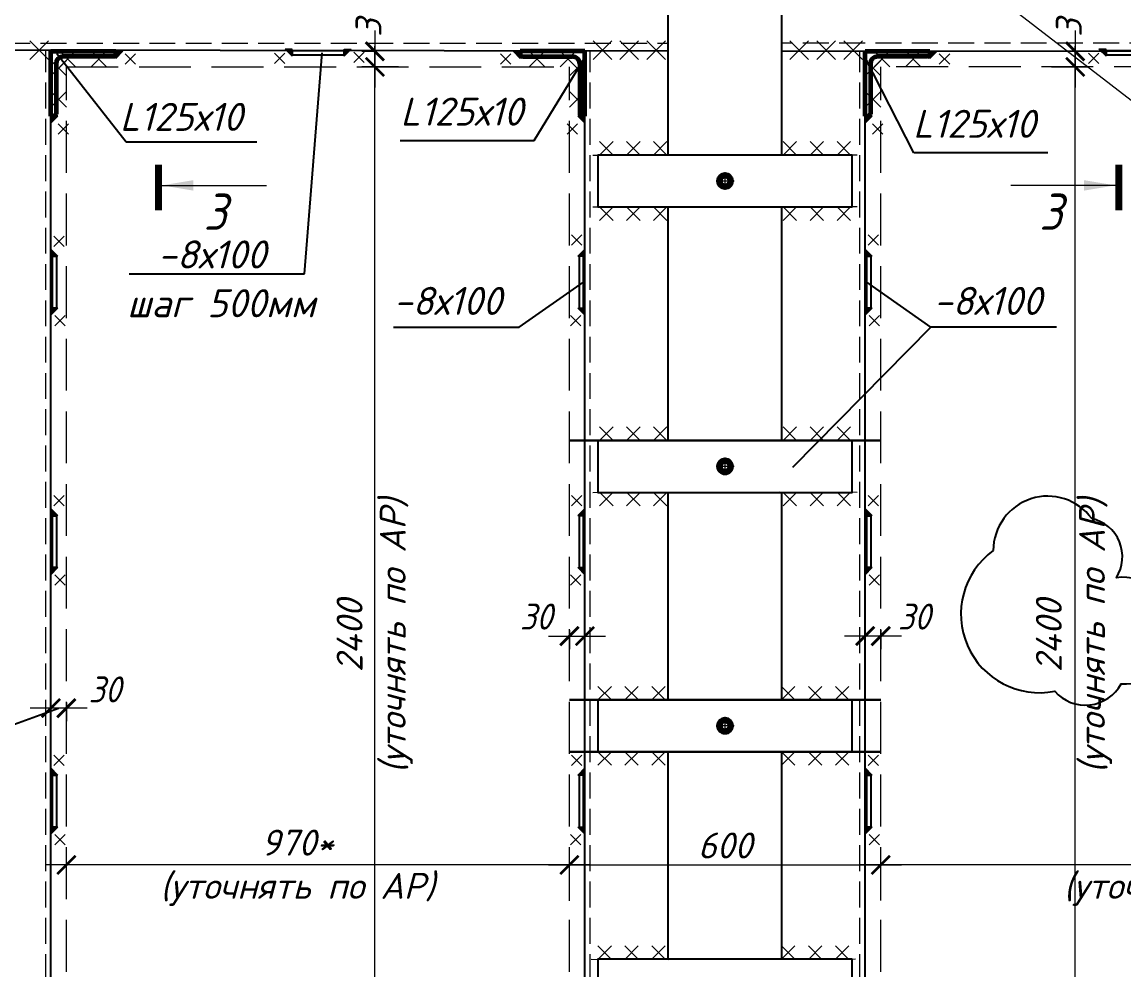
# Model space of a CAD drawing. Header units: millimetres. Extents: x 749182 to 2267578, y 70462 to 311449.
# Drawn here: x 2226654 to 2228779, y 197843 to 199670 of the extents above; entities that cross this region are included whole.
import ezdxf

# ---------------------------------------------------------------- set-up
doc = ezdxf.new("R2010")
doc.units = ezdxf.units.MM
doc.linetypes.add('ГОСТ 2.303 4', pattern=[7, 5, -2, 0])
doc.linetypes.add('осеваяX2', pattern=[4, 2.5, -0.5, 0.5, -0.5])
doc.layers.get('Defpoints').update_dxf_attribs({"color": 255})
for name, color, linetype, lineweight in [('1Стены', 252, 'Continuous', 25), ('Оси', 165, 'осеваяX2', 13), ('Размер', 7, 'Continuous', 13), ('Размеры КР', 164, 'Continuous', 9), ('сварка', 156, 'Continuous', 9)]:
    doc.layers.add(name, color=color, linetype=linetype, lineweight=lineweight)
doc.layers.add('CS_UNPLOTTED', color=254, linetype='Continuous', plot=False)
for name, color, linetype in [('VPORTS', 7, 'Continuous'), ('металл', 124, 'Continuous'), ('Текст', 7, 'Continuous')]:
    doc.layers.add(name, color=color, linetype=linetype)
doc.styles.add('GOST 2.304_new', font='isocpeur.ttf', dxfattribs={"width": 0.9, "oblique": 15})
doc.styles.add('М2', font='isocpeui.ttf')
doc.dimstyles.new('SPDS', dxfattribs={"dimscale": 25, "dimtxt": 2.5, "dimasz": 1.77, "dimexe": 1.25, "dimexo": 0.625, "dimtad": 1, "dimdec": 0, "dimrnd": 0.001, "dimtxsty": 'GOST 2.304_new', "dimblk": 'ARCHTICK', "dimcen": 2.5, "dimdle": 2, "dimclrt": 256, "dimazin": 2, "dimtfac": 0.75, "dimtdec": 0, "dimtmove": 1, "dimatfit": 3, "dimfxl": 0, "dimtolj": 1, "dimlwd": 9, "dimlwe": 9, "dimarcsym": 0})
doc.dimstyles.new('SPDS 1_20', dxfattribs={"dimscale": 20, "dimtxt": 2.5, "dimasz": 1.77, "dimexe": 1.25, "dimexo": 0.625, "dimtad": 1, "dimdec": 0, "dimrnd": 0.001, "dimtxsty": 'М2', "dimblk": 'ARCHTICK', "dimcen": 2.5, "dimdle": 2, "dimclrt": 256, "dimadec": 0, "dimazin": 2, "dimtfac": 0.75, "dimtdec": 0, "dimtmove": 1, "dimatfit": 3, "dimfxl": 0, "dimtolj": 1, "dimlwd": 9, "dimlwe": 9, "dimarcsym": 0})

# ---------------------------------------------------------------- blocks, each defined once
blk = doc.blocks.new('_ArchTick')
at = {"color": 0, "linetype": 'ByBlock', "const_width": 0.15}
blk.add_lwpolyline([(-0.5, -0.5), (0.5, 0.5)], dxfattribs=at)
blk = doc.blocks.new('*D1117')
at = {"color": 0, "lineweight": 9, "ltscale": 20, "transparency": 16777216}
for p, q in [((2227709.4, 198498), (2227709.4, 198461.9)), ((2227739.4, 198498), (2227739.4, 198461.9)), ((2227669.4, 198486.9), (2227779.4, 198486.9))]:
    blk.add_line(p, q, dxfattribs=at)
at = {"layer": 'Defpoints', "color": 0, "lineweight": 20, "ltscale": 20, "transparency": 16777216}
for p in [(2227709.4, 198510.5), (2227739.4, 198510.5), (2227739.4, 198486.9)]:
    blk.add_point(p, dxfattribs=at)
at = {"color": 0, "lineweight": 9, "ltscale": 20, "transparency": 16777216, "xscale": 35.4, "yscale": 35.4, "zscale": 35.4, "rotation": 180}
blk.add_blockref('_ArchTick', (2227709.4, 198486.9), dxfattribs=at)
at = {"color": 0, "lineweight": 9, "ltscale": 20, "transparency": 16777216, "xscale": 35.4, "yscale": 35.4, "zscale": 35.4}
blk.add_blockref('_ArchTick', (2227739.4, 198486.9), dxfattribs=at)
at = {"ltscale": 20, "transparency": 16777216, "insert": (2227645.1, 198524.4), "char_height": 50, "attachment_point": 5, "style": 'GOST 2.304_new'}
blk.add_mtext('\\A1;30', dxfattribs=at)
blk = doc.blocks.new('свар')
at = {"layer": 'сварка', "color": 0, "linetype": 'Continuous', "ltscale": 10}
for p, q in [((10, 10), (-10, -10)), ((-10, 10), (10, -10))]:
    blk.add_line(p, q, dxfattribs=at)
blk = doc.blocks.new('*D1132')
at = {"color": 0, "lineweight": 9, "ltscale": 20, "transparency": 16777216}
for p, q in [((2228279.9, 198498), (2228279.9, 198461.9)), ((2228309.9, 198498), (2228309.9, 198461.9)), ((2228349.9, 198486.9), (2228239.9, 198486.9))]:
    blk.add_line(p, q, dxfattribs=at)
at = {"layer": 'Defpoints', "color": 0, "lineweight": 20, "ltscale": 20, "transparency": 16777216}
for p in [(2228279.9, 198510.5), (2228309.9, 198510.5), (2228279.9, 198486.9)]:
    blk.add_point(p, dxfattribs=at)
at = {"color": 0, "lineweight": 9, "ltscale": 20, "transparency": 16777216, "xscale": 35.4, "yscale": 35.4, "zscale": 35.4}
for p, rotation in [((2228279.9, 198486.9), 179.9999999995553), ((2228309.9, 198486.9), 359.9999999995553)]:
    blk.add_blockref('_ArchTick', p, dxfattribs=dict(at, rotation=rotation))
at = {"ltscale": 20, "transparency": 16777216, "insert": (2228374.2, 198524.4), "char_height": 50, "attachment_point": 5, "style": 'GOST 2.304_new'}
blk.add_mtext('\\A1;30', dxfattribs=at)
blk = doc.blocks.new('*D1154')
at = {"color": 0, "lineweight": 9, "ltscale": 20, "transparency": 16777216}
for p, q in [((2228309.9, 198000.5), (2228309.9, 198070.8)), ((2229279.9, 198001.3), (2229279.9, 198070.8)), ((2229319.9, 198045.8), (2228269.9, 198045.8))]:
    blk.add_line(p, q, dxfattribs=at)
at = {"layer": 'Defpoints', "color": 0, "lineweight": 20, "ltscale": 20, "transparency": 16777216}
for p in [(2228309.9, 198045.8), (2228309.9, 197988), (2229279.9, 197988.8)]:
    blk.add_point(p, dxfattribs=at)
at = {"color": 0, "lineweight": 9, "ltscale": 20, "transparency": 16777216, "xscale": 35.4, "yscale": 35.4, "zscale": 35.4, "rotation": 180}
blk.add_blockref('_ArchTick', (2228309.9, 198045.8), dxfattribs=at)
at = {"color": 0, "lineweight": 9, "ltscale": 20, "transparency": 16777216, "xscale": 35.4, "yscale": 35.4, "zscale": 35.4}
blk.add_blockref('_ArchTick', (2229279.9, 198045.8), dxfattribs=at)
at = {"ltscale": 20, "transparency": 16777216, "insert": (2228927.4, 198040.3), "char_height": 50, "width": 620.047, "attachment_point": 5, "style": 'М2'}
blk.add_mtext('\\A1;970*\\P(уточнять по АР)', dxfattribs=at)
blk = doc.blocks.new('*D1155')
at = {"layer": 'Defpoints', "color": 0, "lineweight": 20, "ltscale": 20, "transparency": 16777216}
for p in [(2228626.8, 199583.9), (2228685, 199583.9), (2228599.9, 197183.9)]:
    blk.add_point(p, dxfattribs=at)
at = {"layer": 'Размер', "color": 0, "lineweight": 9, "ltscale": 20, "transparency": 16777216}
for p, q in [((2228685, 197143.9), (2228685, 199623.9)), ((2228639.3, 199583.9), (2228710, 199583.9)), ((2228612.4, 197183.9), (2228710, 197183.9))]:
    blk.add_line(p, q, dxfattribs=at)
at = {"layer": 'Размер', "color": 0, "lineweight": 9, "ltscale": 20, "transparency": 16777216, "xscale": 35.4, "yscale": 35.4, "zscale": 35.4}
for p, rotation in [((2228685, 199583.9), 90), ((2228685, 197183.9), 270)]:
    blk.add_blockref('_ArchTick', p, dxfattribs=dict(at, rotation=rotation))
at = {"layer": 'Размер', "ltscale": 20, "transparency": 16777216, "insert": (2228682.6, 198487.5), "char_height": 50, "width": 670.583, "attachment_point": 5, "rotation": 90, "style": 'М2'}
blk.add_mtext('\\A1;{\\C1;2400 }\\P(уточнять по АР)', dxfattribs=at)
blk = doc.blocks.new('*U843')
at = {"color": 0, "linetype": 'Continuous', "lineweight": -2, "ltscale": 100}
for p, q in [((0, 0), (-11.47, 0.64)), ((-8.99, 0.5), (-11.09, -1.39)), ((-10.98, 0.61), (-9.1, -1.5)), ((-4.99, 0.28), (-7.1, -1.61)), ((-6.99, 0.39), (-5.1, -1.72)), ((-1, 0.06), (-3.11, -1.83)), ((-3, 0.17), (-1.11, -1.94))]:
    blk.add_line(p, q, dxfattribs=at)
blk = doc.blocks.new('*D1140')
at = {"color": 0, "lineweight": 9, "ltscale": 20, "transparency": 16777216}
for p, q in [((2227709.4, 197976.4), (2227709.4, 198070.8)), ((2228309.9, 197977.1), (2228309.9, 198070.8)), ((2227669.4, 198045.8), (2228349.9, 198045.8))]:
    blk.add_line(p, q, dxfattribs=at)
at = {"layer": 'Defpoints', "color": 0, "lineweight": 20, "ltscale": 20, "transparency": 16777216}
for p in [(2228309.9, 198045.8), (2227709.4, 197963.9), (2228309.9, 197964.6)]:
    blk.add_point(p, dxfattribs=at)
at = {"color": 0, "lineweight": 9, "ltscale": 20, "transparency": 16777216, "xscale": 35.4, "yscale": 35.4, "zscale": 35.4, "rotation": 180}
blk.add_blockref('_ArchTick', (2227709.4, 198045.8), dxfattribs=at)
at = {"color": 0, "lineweight": 9, "ltscale": 20, "transparency": 16777216, "xscale": 35.4, "yscale": 35.4, "zscale": 35.4}
blk.add_blockref('_ArchTick', (2228309.9, 198045.8), dxfattribs=at)
at = {"ltscale": 20, "transparency": 16777216, "insert": (2228009.6, 198083.3), "char_height": 50, "attachment_point": 5, "style": 'М2'}
blk.add_mtext('\\A1;600', dxfattribs=at)
blk = doc.blocks.new('*D1141')
at = {"layer": 'Defpoints', "color": 0, "lineweight": 20, "ltscale": 20, "transparency": 16777216}
for p in [(2226709.4, 198371.5), (2226739.4, 198371.5), (2226709.4, 198348)]:
    blk.add_point(p, dxfattribs=at)
at = {"layer": 'Размер', "color": 0, "lineweight": 9, "ltscale": 20, "transparency": 16777216}
for p, q in [((2226779.4, 198348), (2226669.4, 198348)), ((2226709.4, 198359), (2226709.4, 198323)), ((2226739.4, 198359), (2226739.4, 198323))]:
    blk.add_line(p, q, dxfattribs=at)
at = {"layer": 'Размер', "color": 0, "lineweight": 9, "ltscale": 20, "transparency": 16777216, "xscale": 35.4, "yscale": 35.4, "zscale": 35.4}
for p, rotation in [((2226709.4, 198348), 179.9999999995553), ((2226739.4, 198348), 359.9999999995553)]:
    blk.add_blockref('_ArchTick', p, dxfattribs=dict(at, rotation=rotation))
at = {"layer": 'Размер', "ltscale": 20, "transparency": 16777216, "insert": (2226813.2, 198384.1), "char_height": 50, "attachment_point": 5, "style": 'GOST 2.304_new'}
blk.add_mtext('\\A1;30', dxfattribs=at)
blk = doc.blocks.new('*D1163')
at = {"layer": 'Defpoints', "color": 0, "lineweight": 20, "ltscale": 20, "transparency": 16777216}
for p in [(2227334.3, 199583.9), (2227392.5, 199583.9), (2227419.4, 197183.9)]:
    blk.add_point(p, dxfattribs=at)
at = {"layer": 'Размер', "color": 0, "lineweight": 9, "ltscale": 20, "transparency": 16777216}
for p, q in [((2227334.3, 197143.9), (2227334.3, 199623.9)), ((2227380, 199583.9), (2227309.3, 199583.9)), ((2227406.9, 197183.9), (2227309.3, 197183.9))]:
    blk.add_line(p, q, dxfattribs=at)
at = {"layer": 'Размер', "color": 0, "lineweight": 9, "ltscale": 20, "transparency": 16777216, "xscale": 35.4, "yscale": 35.4, "zscale": 35.4}
for p, rotation in [((2227334.3, 199583.9), 90), ((2227334.3, 197183.9), 270)]:
    blk.add_blockref('_ArchTick', p, dxfattribs=dict(at, rotation=rotation))
at = {"layer": 'Размер', "ltscale": 20, "transparency": 16777216, "insert": (2227334, 198487.5), "char_height": 50, "width": 670.583, "attachment_point": 5, "rotation": 90, "style": 'М2'}
blk.add_mtext('\\A1;{\\C1;2400 }\\P(уточнять по АР)', dxfattribs=at)
blk = doc.blocks.new('*D1143')
at = {"color": 0, "lineweight": 9, "ltscale": 20, "transparency": 16777216}
for p, q in [((2226739.4, 198000.5), (2226739.4, 198070.8)), ((2227709.4, 198001.3), (2227709.4, 198070.8)), ((2227749.4, 198045.8), (2226699.4, 198045.8))]:
    blk.add_line(p, q, dxfattribs=at)
at = {"layer": 'Defpoints', "color": 0, "lineweight": 20, "ltscale": 20, "transparency": 16777216}
for p in [(2226739.4, 198045.8), (2226739.4, 197988), (2227709.4, 197988.8)]:
    blk.add_point(p, dxfattribs=at)
at = {"color": 0, "lineweight": 9, "ltscale": 20, "transparency": 16777216, "xscale": 35.4, "yscale": 35.4, "zscale": 35.4, "rotation": 180}
blk.add_blockref('_ArchTick', (2226739.4, 198045.8), dxfattribs=at)
at = {"color": 0, "lineweight": 9, "ltscale": 20, "transparency": 16777216, "xscale": 35.4, "yscale": 35.4, "zscale": 35.4}
blk.add_blockref('_ArchTick', (2227709.4, 198045.8), dxfattribs=at)
at = {"ltscale": 20, "transparency": 16777216, "insert": (2227185, 198040.3), "char_height": 50, "width": 620.047, "attachment_point": 5, "style": 'М2'}
blk.add_mtext('\\A1;970*\\P(уточнять по АР)', dxfattribs=at)
blk = doc.blocks.new('м16')
at = {"layer": 'металл', "lineweight": 30, "ltscale": 20}
for p, q in [((-11, 6.4), (0, 12.7)), ((-11, -6.4), (-11, 6.4)), ((0, 12.7), (11, 6.4)), ((11, 6.4), (11, -6.4)), ((0, -12.7), (-11, -6.4)), ((11, -6.4), (0, -12.7))]:
    blk.add_line(p, q, dxfattribs=at)
blk.add_circle((0, 0), 15, dxfattribs=at)
for radius, start, end in [(10.4, 0, 180), (10.4, 180, 0), (6.92, 0, 180), (6.92, 180, 0)]:
    blk.add_arc((0, 0), radius, start, end, dxfattribs=at)
at = {"layer": 'металл', "linetype": 'Continuous', "lineweight": 25, "ltscale": 20}
blk.add_arc((0, 0), 8, 255, 165, dxfattribs=at)
at = {"layer": 'Оси', "ltscale": 20}
for p, q in [((17, 0), (-17.3, 0)), ((0, 17.3), (0, -17.3))]:
    blk.add_line(p, q, dxfattribs=at)
blk = doc.blocks.new('*D1144')
at = {"layer": 'Defpoints', "color": 0, "lineweight": 20, "ltscale": 100, "transparency": 16777216}
for p in [(2227345.5, 199613.7), (2227334.3, 199583.9), (2227334.3, 199583.9)]:
    blk.add_point(p, dxfattribs=at)
at = {"layer": 'Размер', "color": 0, "lineweight": 9, "ltscale": 100, "transparency": 16777216}
for p, q in [((2227334.3, 199653.7), (2227334.3, 199543.9)), ((2227333, 199613.7), (2227309.3, 199613.7)), ((2227346.8, 199583.9), (2227359.3, 199583.9))]:
    blk.add_line(p, q, dxfattribs=at)
at = {"layer": 'Размер', "color": 0, "lineweight": 9, "ltscale": 100, "transparency": 16777216, "xscale": 35.4, "yscale": 35.4, "zscale": 35.4}
for p, rotation in [((2227334.3, 199613.7), 90), ((2227334.3, 199583.9), 270)]:
    blk.add_blockref('_ArchTick', p, dxfattribs=dict(at, rotation=rotation))
at = {"layer": 'Размер', "ltscale": 100, "transparency": 16777216, "insert": (2227322, 199676.2), "char_height": 50, "attachment_point": 5, "rotation": 90, "style": 'М2'}
blk.add_mtext('\\A1;30', dxfattribs=at)
blk = doc.blocks.new('*D1145')
at = {"layer": 'Defpoints', "color": 0, "lineweight": 20, "ltscale": 100, "transparency": 16777216}
for p in [(2228696.3, 199613.7), (2228685, 199583.9), (2228685, 199583.9)]:
    blk.add_point(p, dxfattribs=at)
at = {"layer": 'Размер', "color": 0, "lineweight": 9, "ltscale": 100, "transparency": 16777216}
for p, q in [((2228685, 199653.7), (2228685, 199543.9)), ((2228683.8, 199613.7), (2228660, 199613.7)), ((2228697.5, 199583.9), (2228710, 199583.9))]:
    blk.add_line(p, q, dxfattribs=at)
at = {"layer": 'Размер', "color": 0, "lineweight": 9, "ltscale": 100, "transparency": 16777216, "xscale": 35.4, "yscale": 35.4, "zscale": 35.4}
for p, rotation in [((2228685, 199613.7), 90), ((2228685, 199583.9), 270)]:
    blk.add_blockref('_ArchTick', p, dxfattribs=dict(at, rotation=rotation))
at = {"layer": 'Размер', "ltscale": 100, "transparency": 16777216, "insert": (2228672.7, 199676.2), "char_height": 50, "attachment_point": 5, "rotation": 90, "style": 'М2'}
blk.add_mtext('\\A1;30', dxfattribs=at)

msp = doc.modelspace()

# ---------------------------------------------------------------- hatches: boundary and pattern name
at = {"layer": 'сварка', "linetype": 'Continuous', "ltscale": 5}
for points in [[(2226834.4048, 199613.8711), (2226834.4048, 199600.2277), (2226848.0482, 199613.8711)], [(2227174.7075, 199617.9166), (2227161.0641, 199617.9166), (2227174.7075, 199604.2731)], [(2227274.9031, 199617.9166), (2227288.5465, 199617.9166), (2227274.9031, 199604.2731)], [(2227614.4146, 199613.8711), (2227614.4146, 199600.2277), (2227600.7712, 199613.8711)], [(2228404.878, 199613.8711), (2228404.878, 199600.2277), (2228418.5214, 199613.8711)], [(2228744.3894, 199617.9166), (2228730.746, 199617.9166), (2228744.3894, 199604.2731)], [(2226709.4048, 199488.8711), (2226723.0482, 199488.8711), (2226709.4048, 199475.2277)], [(2227739.4146, 199488.8711), (2227725.7712, 199488.8711), (2227739.4146, 199475.2277)], [(2228279.878, 199488.8711), (2228293.5214, 199488.8711), (2228279.878, 199475.2277)], [(2226709.4048, 199218.9689), (2226709.4048, 199232.6124), (2226723.0482, 199218.9689)], [(2227739.4146, 199218.9689), (2227739.4146, 199232.6124), (2227725.7712, 199218.9689)], [(2228279.878, 199218.9689), (2228279.878, 199232.6124), (2228293.5214, 199218.9689)], [(2226709.4048, 199118.7733), (2226709.4048, 199105.1299), (2226723.0482, 199118.7733)], [(2227739.4146, 199118.7733), (2227739.4146, 199105.1299), (2227725.7712, 199118.7733)], [(2228279.878, 199118.7733), (2228279.878, 199105.1299), (2228293.5214, 199118.7733)], [(2226709.4048, 198718.9689), (2226709.4048, 198732.6124), (2226723.0482, 198718.9689)], [(2227739.4146, 198718.9689), (2227739.4146, 198732.6124), (2227725.7712, 198718.9689)], [(2228279.878, 198718.9689), (2228279.878, 198732.6124), (2228293.5214, 198718.9689)], [(2226709.4048, 198618.7733), (2226709.4048, 198605.1299), (2226723.0482, 198618.7733)], [(2227739.4146, 198618.7733), (2227739.4146, 198605.1299), (2227725.7712, 198618.7733)], [(2228279.878, 198618.7733), (2228279.878, 198605.1299), (2228293.5214, 198618.7733)], [(2226709.4048, 198218.9689), (2226709.4048, 198232.6124), (2226723.0482, 198218.9689)], [(2227739.4146, 198218.9689), (2227739.4146, 198232.6124), (2227725.7712, 198218.9689)], [(2227739.4146, 198218.9689), (2227739.4146, 198232.6124), (2227725.7712, 198218.9689)], [(2228279.878, 198218.9689), (2228279.878, 198232.6124), (2228293.5214, 198218.9689)], [(2228279.878, 198218.9689), (2228279.878, 198232.6124), (2228293.5214, 198218.9689)], [(2226709.4048, 198118.7733), (2226709.4048, 198105.1299), (2226723.0482, 198118.7733)], [(2227739.4146, 198118.7733), (2227739.4146, 198105.1299), (2227725.7712, 198118.7733)], [(2228279.878, 198118.7733), (2228279.878, 198105.1299), (2228293.5214, 198118.7733)]]:
    msp.add_hatch(color=0, dxfattribs=at).paths.add_polyline_path(points, flags=0)

# ---------------------------------------------------------------- linework, layer by layer
at = {"ltscale": 100}
for p, q in [((2226854.4246, 199438.8269), (2226721.2199, 199608.8889)), ((2227198.4546, 199184.9207), (2227232.627, 199610.862)), ((2227641.4526, 199441.8862), (2227739.4146, 199601.9794)), ((2228374.056, 199418.4416), (2228279.878, 199601.9794)), ((2227106.6143, 199438.8269), (2226854.4246, 199438.8269)), ((2227383.3222, 199441.8862), (2227641.4526, 199441.8862)), ((2228632.1864, 199418.4416), (2228374.056, 199418.4416)), ((2226860.472, 199184.9207), (2227198.4546, 199184.9207)), ((2227612.7732, 199082.3148), (2227736.4055, 199168.8711)), ((2228406.5194, 199082.3148), (2228282.887, 199168.8711)), ((2227370.1696, 199082.3148), (2227612.7732, 199082.3148)), ((2228649.123, 199082.3148), (2228406.5194, 199082.3148)), ((2226266.3925, 198181.5843), (2226724.4048, 198347.9507))]:
    msp.add_line(p, q, dxfattribs=at)
at = {"layer": '1Стены', "color": 0, "linetype": 'ГОСТ 2.303 4', "lineweight": 13, "ltscale": 10}
for p, q in [((2226549.4048, 199629.8711), (2227900.2059, 199629.8711)), ((2229469.8878, 199629.8711), (2228119.0867, 199629.8711)), ((2226699.4048, 197123.8711), (2226699.4048, 199613.8711)), ((2227749.4146, 197123.8711), (2227749.4146, 199613.8711)), ((2228269.878, 197123.8711), (2228269.878, 199613.8711))]:
    msp.add_line(p, q, dxfattribs=at)
at = {"layer": '1Стены', "color": 0, "linetype": 'ГОСТ 2.303 4', "lineweight": 13, "ltscale": 20}
for p, q in [((2226739.4048, 197139.8711), (2226739.4048, 199583.8711)), ((2226739.4048, 199583.8711), (2227709.4146, 199583.8711)), ((2227709.4146, 197139.8711), (2227709.4146, 199583.8711)), ((2228309.878, 197139.8711), (2228309.878, 199583.8711)), ((2228309.878, 197139.8711), (2228309.878, 199583.8711)), ((2229279.8878, 199583.8711), (2228309.878, 199583.8711))]:
    msp.add_line(p, q, dxfattribs=at)
at = {"layer": 'CS_UNPLOTTED', "ltscale": 100}
for p, q in [((2227709.4146, 198863.8711), (2228309.878, 198863.8711)), ((2228309.878, 198863.8711), (2227709.4146, 198863.8711)), ((2227709.4146, 198363.8711), (2228309.878, 198363.8711)), ((2228309.878, 198363.8711), (2227709.4146, 198363.8711)), ((2227709.4146, 198263.8711), (2228309.878, 198263.8711)), ((2228309.878, 198263.8711), (2227709.4146, 198263.8711))]:
    msp.add_line(p, q, dxfattribs=at)
at = {"layer": 'CS_UNPLOTTED', "color": 5, "ltscale": 100}
msp.add_lwpolyline([(2228527.0027, 198651.534, 0.804286848), (2228645.4665, 198380.6147, 0.52056705), (2228773.868, 198394.8694, 0.52056705), (2228859.4648, 198499.4346, 0.52056705), (2228764.3544, 198599.2483, 0.52056705), (2228716.7992, 198713.3229, 0.726184747), (2228527.0027, 198651.534)], format="xyb", dxfattribs=at)
at = {"layer": 'VPORTS', "ltscale": 100}
msp.add_line((2228406.5194, 199082.3148), (2228139.878, 198811.944), dxfattribs=at)
at = {"layer": 'металл', "color": 0, "ltscale": 20}
for p, q in [((2227899.878, 199613.5747), (2227899.7196, 199773.569)), ((2228119.0867, 199613.9097), (2228118.9283, 199773.9048)), ((2227900.2059, 199613.9097), (2226549.4048, 199615.9053)), ((2226709.4048, 197123.8711), (2226709.4048, 199613.8711)), ((2227739.4146, 197123.8711), (2227739.4146, 199613.8711)), ((2227899.878, 199413.8711), (2227899.878, 199613.8729)), ((2228119.0867, 199613.9097), (2229469.8878, 199615.9053)), ((2228119.0867, 199413.8711), (2228119.0867, 199613.8711)), ((2228279.878, 197123.8711), (2228279.878, 199613.8711)), ((2227899.878, 198863.8711), (2227899.878, 199313.8711)), ((2228119.0867, 198863.8711), (2228119.0867, 199313.8711)), ((2227899.878, 198363.8711), (2227899.878, 198763.8711)), ((2228119.0867, 198363.8711), (2228119.0867, 198763.8711)), ((2227899.878, 197863.8711), (2227899.878, 198263.8711)), ((2228119.0867, 197863.8711), (2228119.0867, 198263.8711))]:
    msp.add_line(p, q, dxfattribs=at)
at = {"layer": 'металл', "color": 0, "linetype": 'Continuous', "lineweight": 60, "ltscale": 20}
for p, q in [((2226709.4048, 199488.8711), (2226709.4048, 199613.8711)), ((2226709.4048, 199613.8711), (2226834.4048, 199613.8711)), ((2226829.8048, 199603.8711), (2226733.4048, 199603.8711)), ((2226834.4048, 199613.8711), (2226834.4048, 199608.4711)), ((2227614.4146, 199613.8711), (2227614.4146, 199608.4711)), ((2227739.4146, 199613.8711), (2227614.4146, 199613.8711)), ((2227619.0146, 199603.8711), (2227715.4146, 199603.8711)), ((2227739.4146, 199488.8711), (2227739.4146, 199613.8711)), ((2228279.878, 199488.8711), (2228279.878, 199613.8711)), ((2228279.878, 199613.8711), (2228404.878, 199613.8711)), ((2228400.278, 199603.8711), (2228303.878, 199603.8711)), ((2228404.878, 199613.8711), (2228404.878, 199608.4711)), ((2226719.4048, 199589.8711), (2226719.4048, 199493.4711)), ((2227729.4146, 199589.8711), (2227729.4146, 199493.4711)), ((2228289.878, 199589.8711), (2228289.878, 199493.4711)), ((2226714.8048, 199488.8711), (2226709.4048, 199488.8711)), ((2227734.0146, 199488.8711), (2227739.4146, 199488.8711)), ((2228285.278, 199488.8711), (2228279.878, 199488.8711))]:
    msp.add_line(p, q, dxfattribs=at)
at = {"layer": 'металл', "color": 0, "ltscale": 20}
for points in [[(2227174.8053, 199614.9075), (2227174.8053, 199606.9075), (2227274.8053, 199606.9075), (2227274.8053, 199614.9075)], [(2228744.4872, 199614.9075), (2228744.4872, 199606.9075), (2228844.4872, 199606.9075), (2228844.4872, 199614.9075)], [(2228254.878, 199413.8711), (2227764.4146, 199413.8711), (2227764.4146, 199313.8711), (2228254.878, 199313.8711)], [(2226712.4138, 199218.8711), (2226720.4138, 199218.8711), (2226720.4138, 199118.8711), (2226712.4138, 199118.8711)], [(2227736.4055, 199218.8711), (2227728.4055, 199218.8711), (2227728.4055, 199118.8711), (2227736.4055, 199118.8711)], [(2228282.887, 199218.8711), (2228290.887, 199218.8711), (2228290.887, 199118.8711), (2228282.887, 199118.8711)], [(2228254.878, 198863.8711), (2227764.4146, 198863.8711), (2227764.4146, 198763.8711), (2228254.878, 198763.8711)], [(2226712.4138, 198718.8711), (2226720.4138, 198718.8711), (2226720.4138, 198618.8711), (2226712.4138, 198618.8711)], [(2227736.4055, 198718.8711), (2227728.4055, 198718.8711), (2227728.4055, 198618.8711), (2227736.4055, 198618.8711)], [(2228282.887, 198718.8711), (2228290.887, 198718.8711), (2228290.887, 198618.8711), (2228282.887, 198618.8711)], [(2228254.878, 198363.8711), (2227764.4146, 198363.8711), (2227764.4146, 198263.8711), (2228254.878, 198263.8711)], [(2226712.4138, 198218.8711), (2226720.4138, 198218.8711), (2226720.4138, 198118.8711), (2226712.4138, 198118.8711)], [(2227736.4055, 198218.8711), (2227728.4055, 198218.8711), (2227728.4055, 198118.8711), (2227736.4055, 198118.8711)], [(2228282.887, 198218.8711), (2228290.887, 198218.8711), (2228290.887, 198118.8711), (2228282.887, 198118.8711)], [(2228254.878, 197863.8711), (2227764.4146, 197863.8711), (2227764.4146, 197763.8711), (2228254.878, 197763.8711)]]:
    msp.add_lwpolyline(points, close=True, dxfattribs=at)
at = {"layer": 'металл', "color": 0, "linetype": 'Continuous', "lineweight": 60, "ltscale": 20}
for centre, radius, start, end in [((2226733.4048, 199589.8711), 14, 90, 180), ((2226829.8048, 199608.4711), 4.6, 270, 0), ((2227619.0146, 199608.4711), 4.6, 180, 270), ((2227715.4146, 199589.8711), 14, 0, 90), ((2228303.878, 199589.8711), 14, 90, 180), ((2228400.278, 199608.4711), 4.6, 270, 0), ((2226714.8048, 199493.4711), 4.6, 270, 0), ((2227734.0146, 199493.4711), 4.6, 180, 270), ((2228285.278, 199493.4711), 4.6, 270, 0)]:
    msp.add_arc(centre, radius, start, end, dxfattribs=at)
at = {"layer": 'Размер', "linetype": 'Continuous', "ltscale": 20}
for p, q in [((2226924.0533, 199355.4712), (2227125.2894, 199355.4712)), ((2228762.0631, 199355.4712), (2228560.827, 199355.4712))]:
    msp.add_line(p, q, dxfattribs=at)
at = {"layer": 'Размер', "color": 0, "linetype": 'Continuous', "ltscale": 20, "const_width": 14}
for points in [[(2226917.0533, 199307.4712), (2226917.0533, 199395.4712)], [(2228769.0631, 199307.4712), (2228769.0631, 199395.4712)]]:
    msp.add_lwpolyline(points, dxfattribs=at)
at = {"layer": 'Размер', "linetype": 'Continuous', "ltscale": 20}
for points in [[(2226924.0533, 199355.4712), (2226984.1433, 199365.5268), (2226984.1433, 199345.4156)], [(2228762.0631, 199355.4712), (2228701.9731, 199365.5268), (2228701.9731, 199345.4156)]]:
    msp.add_solid(points, dxfattribs=at)
at = {"layer": 'Размеры КР', "lineweight": 20}
msp.add_line((2225479.0798, 202068.8779), (2238314.1925, 192197.1251), dxfattribs=at)
at = {"layer": 'сварка', "color": 0, "linetype": 'Continuous', "ltscale": 15}
for p, q in [((2226668.8667, 199633.9053), (2226704.8667, 199597.9053)), ((2226704.8667, 199633.9053), (2226668.8667, 199597.9053)), ((2227755.2207, 199633.9035), (2227791.2207, 199597.9035)), ((2227791.2207, 199633.9035), (2227755.2207, 199597.9035)), ((2227806.9801, 199633.9035), (2227842.9801, 199597.9035)), ((2227842.9801, 199633.9035), (2227806.9801, 199597.9035)), ((2227858.8765, 199633.9035), (2227894.8765, 199597.9035)), ((2227894.8765, 199633.9035), (2227858.8765, 199597.9035)), ((2228134.8928, 199633.9035), (2228170.8928, 199597.9035)), ((2228170.8928, 199633.9035), (2228134.8928, 199597.9035)), ((2228186.6522, 199633.9035), (2228222.6522, 199597.9035)), ((2228222.6522, 199633.9035), (2228186.6522, 199597.9035)), ((2228238.5486, 199633.9035), (2228274.5486, 199597.9035)), ((2228274.5486, 199633.9035), (2228238.5486, 199597.9035)), ((2226834.4048, 199613.8711), (2226709.4048, 199613.8711)), ((2226709.4048, 199488.8711), (2226709.4048, 199613.8711)), ((2226756.9048, 199613.8711), (2226726.9048, 199583.8711)), ((2226726.9048, 199613.8711), (2226756.9048, 199583.8711)), ((2226816.9048, 199613.8711), (2226786.9048, 199583.8711)), ((2226786.9048, 199613.8711), (2226816.9048, 199583.8711)), ((2227614.4146, 199613.8711), (2227739.4146, 199613.8711)), ((2227631.9146, 199613.8711), (2227661.9146, 199583.8711)), ((2227661.9146, 199613.8711), (2227631.9146, 199583.8711)), ((2227691.9146, 199613.8711), (2227721.9146, 199583.8711)), ((2227721.9146, 199613.8711), (2227691.9146, 199583.8711)), ((2227739.4146, 199488.8711), (2227739.4146, 199613.8711)), ((2228404.878, 199613.8711), (2228279.878, 199613.8711)), ((2228279.878, 199488.8711), (2228279.878, 199613.8711)), ((2228327.378, 199613.8711), (2228297.378, 199583.8711)), ((2228297.378, 199613.8711), (2228327.378, 199583.8711)), ((2228387.378, 199613.8711), (2228357.378, 199583.8711)), ((2228357.378, 199613.8711), (2228387.378, 199583.8711)), ((2226709.4048, 199566.3711), (2226739.4048, 199596.3711)), ((2226709.4048, 199596.3711), (2226739.4048, 199566.3711)), ((2227739.4146, 199566.3711), (2227709.4146, 199596.3711)), ((2227739.4146, 199596.3711), (2227709.4146, 199566.3711)), ((2228279.878, 199566.3711), (2228309.878, 199596.3711)), ((2228279.878, 199596.3711), (2228309.878, 199566.3711)), ((2226709.4048, 199506.3711), (2226739.4048, 199536.3711)), ((2226709.4048, 199536.3711), (2226739.4048, 199506.3711)), ((2227739.4146, 199506.3711), (2227709.4146, 199536.3711)), ((2227739.4146, 199536.3711), (2227709.4146, 199506.3711)), ((2228279.878, 199506.3711), (2228309.878, 199536.3711)), ((2228279.878, 199536.3711), (2228309.878, 199506.3711))]:
    msp.add_line(p, q, dxfattribs=at)
at = {"layer": 'сварка', "color": 0, "linetype": 'Continuous', "ltscale": 5}
for p, q in [((2226834.4048, 199613.8711), (2226834.4048, 199600.2277)), ((2226834.4048, 199600.2277), (2226848.0482, 199613.8711)), ((2226848.0482, 199613.8711), (2226834.4048, 199613.8711)), ((2227174.7075, 199617.9166), (2227161.0641, 199617.9166)), ((2227161.0641, 199617.9166), (2227174.7075, 199604.2731)), ((2227174.7075, 199604.2731), (2227174.7075, 199617.9166)), ((2227274.9031, 199617.9166), (2227288.5465, 199617.9166)), ((2227288.5465, 199617.9166), (2227274.9031, 199604.2731)), ((2227274.9031, 199604.2731), (2227274.9031, 199617.9166)), ((2227614.4146, 199600.2277), (2227600.7712, 199613.8711)), ((2227600.7712, 199613.8711), (2227614.4146, 199613.8711)), ((2227614.4146, 199613.8711), (2227614.4146, 199600.2277)), ((2228404.878, 199613.8711), (2228404.878, 199600.2277)), ((2228404.878, 199600.2277), (2228418.5214, 199613.8711)), ((2228418.5214, 199613.8711), (2228404.878, 199613.8711)), ((2228744.3894, 199617.9166), (2228730.746, 199617.9166)), ((2228730.746, 199617.9166), (2228744.3894, 199604.2731)), ((2228744.3894, 199604.2731), (2228744.3894, 199617.9166)), ((2226709.4048, 199488.8711), (2226723.0482, 199488.8711)), ((2226723.0482, 199488.8711), (2226709.4048, 199475.2277)), ((2226709.4048, 199475.2277), (2226709.4048, 199488.8711)), ((2227739.4146, 199488.8711), (2227725.7712, 199488.8711)), ((2227725.7712, 199488.8711), (2227739.4146, 199475.2277)), ((2227739.4146, 199475.2277), (2227739.4146, 199488.8711)), ((2228279.878, 199488.8711), (2228293.5214, 199488.8711)), ((2228293.5214, 199488.8711), (2228279.878, 199475.2277)), ((2228279.878, 199475.2277), (2228279.878, 199488.8711)), ((2226709.4048, 199218.9689), (2226709.4048, 199232.6124)), ((2226709.4048, 199232.6124), (2226723.0482, 199218.9689)), ((2226723.0482, 199218.9689), (2226709.4048, 199218.9689)), ((2227739.4146, 199232.6124), (2227725.7712, 199218.9689)), ((2227725.7712, 199218.9689), (2227739.4146, 199218.9689)), ((2227739.4146, 199218.9689), (2227739.4146, 199232.6124)), ((2228279.878, 199218.9689), (2228279.878, 199232.6124)), ((2228279.878, 199232.6124), (2228293.5214, 199218.9689)), ((2228293.5214, 199218.9689), (2228279.878, 199218.9689)), ((2226709.4048, 199118.7733), (2226709.4048, 199105.1299)), ((2226709.4048, 199105.1299), (2226723.0482, 199118.7733)), ((2226723.0482, 199118.7733), (2226709.4048, 199118.7733)), ((2227739.4146, 199105.1299), (2227725.7712, 199118.7733)), ((2227725.7712, 199118.7733), (2227739.4146, 199118.7733)), ((2227739.4146, 199118.7733), (2227739.4146, 199105.1299)), ((2228279.878, 199118.7733), (2228279.878, 199105.1299)), ((2228279.878, 199105.1299), (2228293.5214, 199118.7733)), ((2228293.5214, 199118.7733), (2228279.878, 199118.7733)), ((2226709.4048, 198718.9689), (2226709.4048, 198732.6124)), ((2226709.4048, 198732.6124), (2226723.0482, 198718.9689)), ((2227739.4146, 198732.6124), (2227725.7712, 198718.9689)), ((2227739.4146, 198718.9689), (2227739.4146, 198732.6124)), ((2228279.878, 198718.9689), (2228279.878, 198732.6124)), ((2228279.878, 198732.6124), (2228293.5214, 198718.9689)), ((2226723.0482, 198718.9689), (2226709.4048, 198718.9689)), ((2227725.7712, 198718.9689), (2227739.4146, 198718.9689)), ((2228293.5214, 198718.9689), (2228279.878, 198718.9689)), ((2226709.4048, 198618.7733), (2226709.4048, 198605.1299)), ((2226709.4048, 198605.1299), (2226723.0482, 198618.7733)), ((2226723.0482, 198618.7733), (2226709.4048, 198618.7733)), ((2227739.4146, 198605.1299), (2227725.7712, 198618.7733)), ((2227725.7712, 198618.7733), (2227739.4146, 198618.7733)), ((2227739.4146, 198618.7733), (2227739.4146, 198605.1299)), ((2228279.878, 198618.7733), (2228279.878, 198605.1299)), ((2228279.878, 198605.1299), (2228293.5214, 198618.7733)), ((2228293.5214, 198618.7733), (2228279.878, 198618.7733)), ((2226709.4048, 198218.9689), (2226709.4048, 198232.6124)), ((2226709.4048, 198232.6124), (2226723.0482, 198218.9689)), ((2226723.0482, 198218.9689), (2226709.4048, 198218.9689)), ((2227739.4146, 198232.6124), (2227725.7712, 198218.9689)), ((2227739.4146, 198232.6124), (2227725.7712, 198218.9689)), ((2227725.7712, 198218.9689), (2227739.4146, 198218.9689)), ((2227725.7712, 198218.9689), (2227739.4146, 198218.9689)), ((2227739.4146, 198218.9689), (2227739.4146, 198232.6124)), ((2227739.4146, 198218.9689), (2227739.4146, 198232.6124)), ((2228279.878, 198218.9689), (2228279.878, 198232.6124)), ((2228279.878, 198232.6124), (2228293.5214, 198218.9689)), ((2228279.878, 198218.9689), (2228279.878, 198232.6124)), ((2228279.878, 198232.6124), (2228293.5214, 198218.9689)), ((2228293.5214, 198218.9689), (2228279.878, 198218.9689)), ((2228293.5214, 198218.9689), (2228279.878, 198218.9689)), ((2226709.4048, 198118.7733), (2226709.4048, 198105.1299)), ((2226709.4048, 198105.1299), (2226723.0482, 198118.7733)), ((2226723.0482, 198118.7733), (2226709.4048, 198118.7733)), ((2227739.4146, 198105.1299), (2227725.7712, 198118.7733)), ((2227725.7712, 198118.7733), (2227739.4146, 198118.7733)), ((2227739.4146, 198118.7733), (2227739.4146, 198105.1299)), ((2228279.878, 198118.7733), (2228279.878, 198105.1299)), ((2228279.878, 198105.1299), (2228293.5214, 198118.7733)), ((2228293.5214, 198118.7733), (2228279.878, 198118.7733))]:
    msp.add_line(p, q, dxfattribs=at)

# ---------------------------------------------------------------- block references
at = {"layer": 'Размер', "color": 0}
for p in [(2226862.4511, 199599.142), (2228432.9243, 199599.142), (2226733.7045, 199463.9214), (2228304.1777, 199463.9214)]:
    msp.add_blockref('свар', p, dxfattribs=at)
at = {"layer": 'Размер', "color": 0, "xscale": -1}
for p in [(2227150.6616, 199600.1576), (2227303.5357, 199602.1612), (2227586.3682, 199599.142), (2228720.3436, 199600.1576), (2227715.1148, 199463.9214)]:
    msp.add_blockref('свар', p, dxfattribs=at)
at = {"layer": 'Размер', "rotation": 270.0000000001111}
for p in [(2228009.6463, 199363.8711), (2228009.6463, 199363.8711), (2228009.6463, 198813.8711), (2228009.6463, 198813.8711), (2228009.6463, 198313.8711), (2228009.6463, 198313.8711)]:
    msp.add_blockref('м16', p, dxfattribs=at)
at = {"layer": 'Размер', "color": 0, "xscale": -1, "rotation": 89.99999999762788}
for p in [(2226725.1601, 199247.6015), (2228295.6333, 199249.9517), (2226727.1638, 199094.7275), (2228297.637, 199094.7275), (2226725.1601, 198747.6015), (2228295.6333, 198747.6015), (2226727.1638, 198594.7275), (2228297.637, 198594.7275), (2226725.1601, 198247.6015), (2228295.6333, 198247.6015), (2228295.6333, 198247.6015), (2226727.1638, 198094.7275), (2228297.637, 198094.7275)]:
    msp.add_blockref('свар', p, dxfattribs=at)
at = {"layer": 'Размер', "color": 0, "rotation": 270.0000000023722}
for p in [(2227723.6592, 199249.9517), (2227721.6556, 199094.7275), (2227723.6592, 198747.6015), (2227721.6556, 198594.7275), (2227723.6592, 198247.6015), (2227723.6592, 198247.6015), (2227721.6556, 198094.7275)]:
    msp.add_blockref('свар', p, dxfattribs=at)
at = {"layer": 'сварка', "linetype": 'Continuous', "ltscale": 15, "yscale": 13, "zscale": 13}
for p, xscale, rotation in [((2227754.65, 199413.8711), 13, 183.1817355674087), ((2228264.6426, 199413.8711), -13, 176.8182644325912), ((2227754.65, 199313.8711), -13, 356.8182644325913), ((2228264.6426, 199313.8711), 13, 3.181735567408701), ((2227754.65, 198863.8711), 13, 183.1817355674087), ((2228264.6426, 198863.8711), -13, 176.8182644325912), ((2227754.65, 198763.8711), -13, 356.8182644325913), ((2228264.6426, 198763.8711), 13, 3.181735567408701), ((2227751.4146, 198363.8711), 13, 183.1817355674087), ((2228261.4072, 198363.8711), -13, 176.8182644325912), ((2227751.4146, 198263.8711), -13, 356.8182644325913), ((2228261.4072, 198263.8711), 13, 3.181735567408701), ((2227751.4146, 197863.8711), 13, 183.1817355674087), ((2228261.4072, 197863.8711), -13, 176.8182644325912)]:
    msp.add_blockref('*U843', p, dxfattribs=dict(at, xscale=xscale, rotation=rotation))

# ---------------------------------------------------------------- texts
at = {"layer": 'Размер', "linetype": 'Continuous', "ltscale": 20, "style": 'GOST 2.304_new', "oblique": 15, "width": 0.9}
for p in [(2227004.0533, 199269.6221), (2228615.7752, 199269.6221)]:
    msp.add_text('3', height=70, dxfattribs=at).set_placement(p)
at = {"layer": 'Текст', "ltscale": 20, "style": 'М2'}
for s, p in [('L125х10', (2226842.482, 199460.5544)), ('L125х10', (2227383.5897, 199470.6232)), ('L125х10', (2228372.0996, 199447.1785)), ('-8х100', (2226915.507, 199195.3593)), ('шаг 500мм', (2226856.3199, 199101.3593)), ('-8х100', (2227370.1696, 199105.8436)), ('-8х100', (2228411.6866, 199105.8436))]:
    msp.add_text(s, height=54, dxfattribs=at).set_placement(p)

# ---------------------------------------------------------------- dimensions: what is measured, and where the dimension line sits
at = {"ltscale": 20}
for base, p1, p2, angle, picture, middle in [((2227739.4146, 198486.874), (2227709.4146, 198510.4569), (2227739.4146, 198510.4569), 0, '*D1117', (2227645.1207, 198486.874)), ((2228279.878, 198486.874), (2228309.878, 198510.4569), (2228279.878, 198510.4569), 180, '*D1132', (2228374.1719, 198486.874))]:
    dim = msp.add_linear_dim(base=base, p1=p1, p2=p2, angle=angle, dimstyle='SPDS', override={"dimscale": 20, "dimfxl": 1.25, "dimtfill": 0, "dimarcsym": 1}, dxfattribs=at)
    dim.commit()
    dim.dimension.update_dxf_attribs({"geometry": picture, "text_midpoint": middle, "dimtype": 161})
for base, p1, p2, picture, middle in [((2226739.4048, 198045.8472), (2227709.4146, 197988.8294), (2226739.4048, 197987.9707), '*D1143', (2227184.9564, 197951.1656)), ((2228309.878, 198045.8472), (2229279.8878, 197988.8294), (2228309.878, 197987.9707), '*D1154', (2228927.4374, 197951.1656))]:
    dim = msp.add_linear_dim(base=base, p1=p1, p2=p2, angle=180, text='970*\\P(уточнять по АР)', dimstyle='SPDS', override={"dimscale": 20, "dimtxsty": 'М2', "dimfxl": 1.25, "dimtfill": 0, "dimarcsym": 1}, dxfattribs=at)
    dim.commit()
    dim.dimension.update_dxf_attribs({"geometry": picture, "text_midpoint": middle, "dimtype": 160})
dim = msp.add_linear_dim(base=(2228309.878, 198045.8472), p1=(2227709.4146, 197963.8624), p2=(2228309.878, 197964.5972), dimstyle='SPDS', override={"dimscale": 20, "dimtxsty": 'М2', "dimfxl": 1.25, "dimtfill": 0, "dimarcsym": 1}, dxfattribs=at)
dim.commit()
dim.dimension.update_dxf_attribs({"geometry": '*D1140', "text_midpoint": (2228009.6463, 198083.3472)})
at = {"layer": 'Размер', "ltscale": 100}
for base, p1, p2, picture, middle in [((2227334.2692, 199583.8711), (2227345.5422, 199613.7291), (2227334.2692, 199583.8711), '*D1144', (2227359.4518, 199676.1645)), ((2228685.0233, 199583.8711), (2228696.2963, 199613.7291), (2228685.0233, 199583.8711), '*D1145', (2228710.2058, 199676.1645))]:
    dim = msp.add_linear_dim(base=base, p1=p1, p2=p2, angle=90, dimstyle='SPDS 1_20', override={"dimtxsty": 'М2'}, dxfattribs=at)
    dim.commit()
    dim.dimension.update_dxf_attribs({"geometry": picture, "text_midpoint": middle, "dimtype": 160})
at = {"layer": 'Размер', "ltscale": 20}
for base, p1, p2, picture, middle in [((2227334.2692, 199583.8711), (2227419.4298, 197183.8711), (2227392.4726, 199583.8711), '*D1163', (2227423.1598, 198487.5052)), ((2228685.0233, 199583.8711), (2228599.8628, 197183.8711), (2228626.82, 199583.8711), '*D1155', (2228771.782, 198487.5052))]:
    dim = msp.add_linear_dim(base=base, p1=p1, p2=p2, angle=90, text='{\\C1;2400 }\\P(уточнять по АР)', dimstyle='SPDS 1_20', override={"dimtxsty": 'М2'}, dxfattribs=at)
    dim.commit()
    dim.dimension.update_dxf_attribs({"geometry": picture, "text_midpoint": middle, "dimtype": 160})
dim = msp.add_linear_dim(base=(2226709.4048, 198347.9507), p1=(2226739.4048, 198371.5336), p2=(2226709.4048, 198371.5336), angle=180, dimstyle='SPDS', override={"dimscale": 20, "dimtxsty": 'GOST 2.304_new', "dimfxl": 1.25, "dimtfill": 0, "dimarcsym": 1}, dxfattribs=at)
dim.commit()
dim.dimension.update_dxf_attribs({"geometry": '*D1141', "text_midpoint": (2226813.2116, 198346.5635), "dimtype": 161})

doc.saveas('drawing.dxf')
